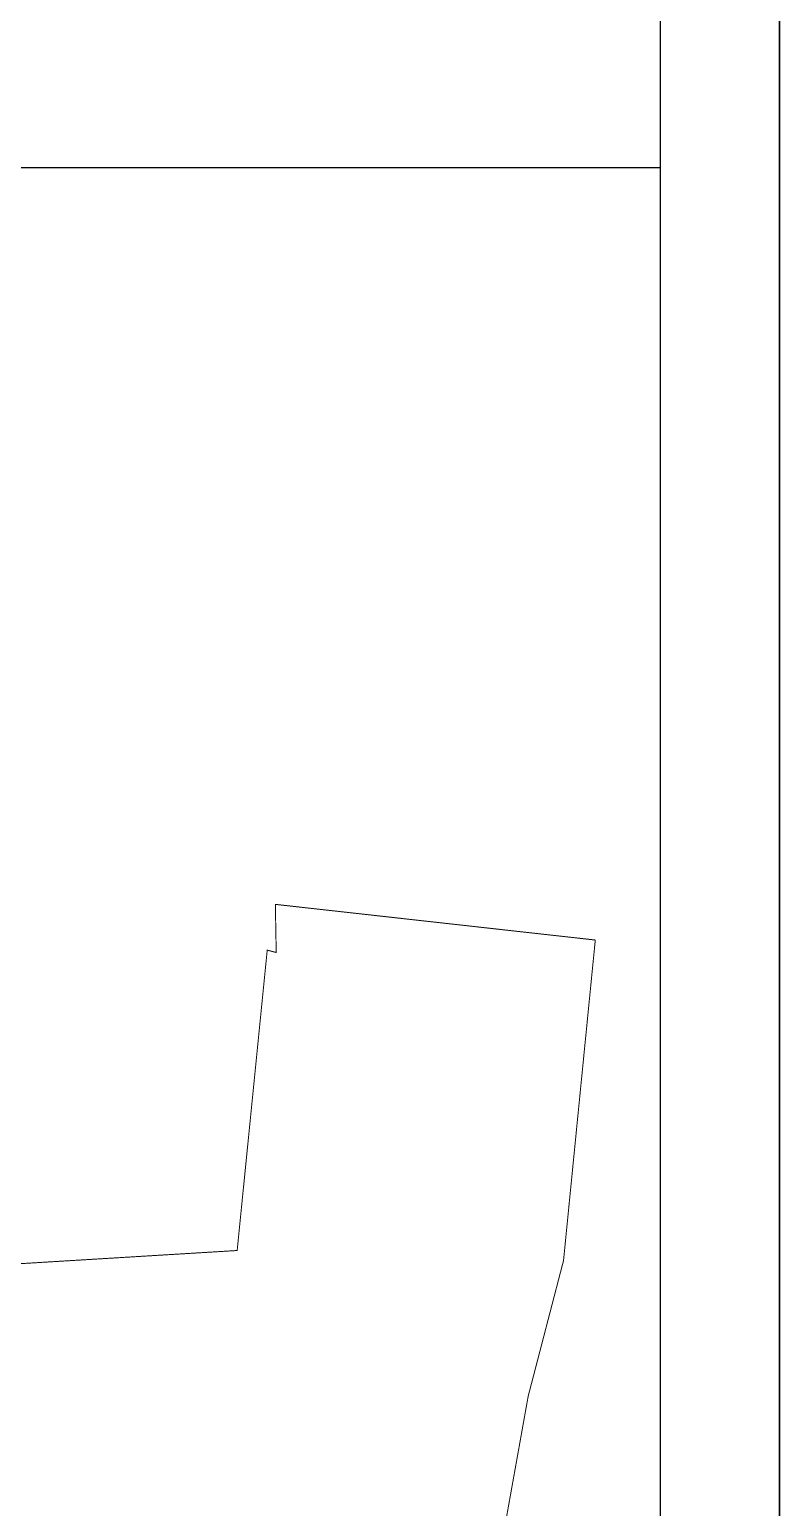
# Model space of a CAD drawing. Header units: metres. Extents: x 494 to 1845, y -666 to 1061.
# Drawn here: x 1554.26 to 1557.11, y 282.97 to 288.58 of the extents above; entities that cross this region are included whole.
import ezdxf

# ---------------------------------------------------------------- set-up
doc = ezdxf.new("R2010")
doc.units = ezdxf.units.M
doc.header["$MEASUREMENT"] = 0
doc.layers.add('SHEET', color=7, linetype='Continuous')
doc.layers.add('WALL', color=250, linetype='Continuous')
doc.layers.add('VDA-WALL', color=250, linetype='Continuous', lineweight=25)

# ---------------------------------------------------------------- blocks, each defined once
blk = doc.blocks.new('zw$2024')
at = {"layer": 'WALL', "lineweight": 50, "ltscale": 0.5, "const_width": 0.00405}
blk.add_lwpolyline([(5.8713, 1.2771), (6.1104, 2.6109), (6.2584, 3.1792), (6.3915, 4.5227), (5.0509, 4.6722), (5.0545, 4.4705), (5.0169, 4.4803), (4.8909, 3.2213), (3.638, 3.1452)], dxfattribs=at)
blk = doc.blocks.new('DAFASDFDFA')
at = {"layer": 'SHEET'}
blk.add_line((-5.25, 48.1), (1.75, 48.1), dxfattribs=at)
for points in [[(2.25, 58.4), (2.25, 0), (-102.6331, 0), (-102.6331, 58.4)], [(1.75, 57.9), (1.75, 0.5), (-102.1331, 0.5), (-102.1331, 57.9)]]:
    blk.add_lwpolyline(points, close=True, dxfattribs=at)
at = {"color": 3}
blk.add_blockref('zw$2024', (-4.9131, 40.3384), dxfattribs=at)

msp = doc.modelspace()

# ---------------------------------------------------------------- linework, layer by layer
at = {"layer": 'VDA-WALL'}
msp.add_lwpolyline([(1462.167, 244.5134), (1557.1076, 244.5134), (1557.1076, 297.3774), (1462.167, 297.3774)], close=True, dxfattribs=at)

# ---------------------------------------------------------------- block references
at = {"layer": 'VDA-WALL', "xscale": 0.9052046613064094, "yscale": 0.9052046613064094, "zscale": 0.9052046613064094}
msp.add_blockref('DAFASDFDFA', (1555.0709, 244.5134), dxfattribs=at)

doc.saveas('drawing.dxf')
